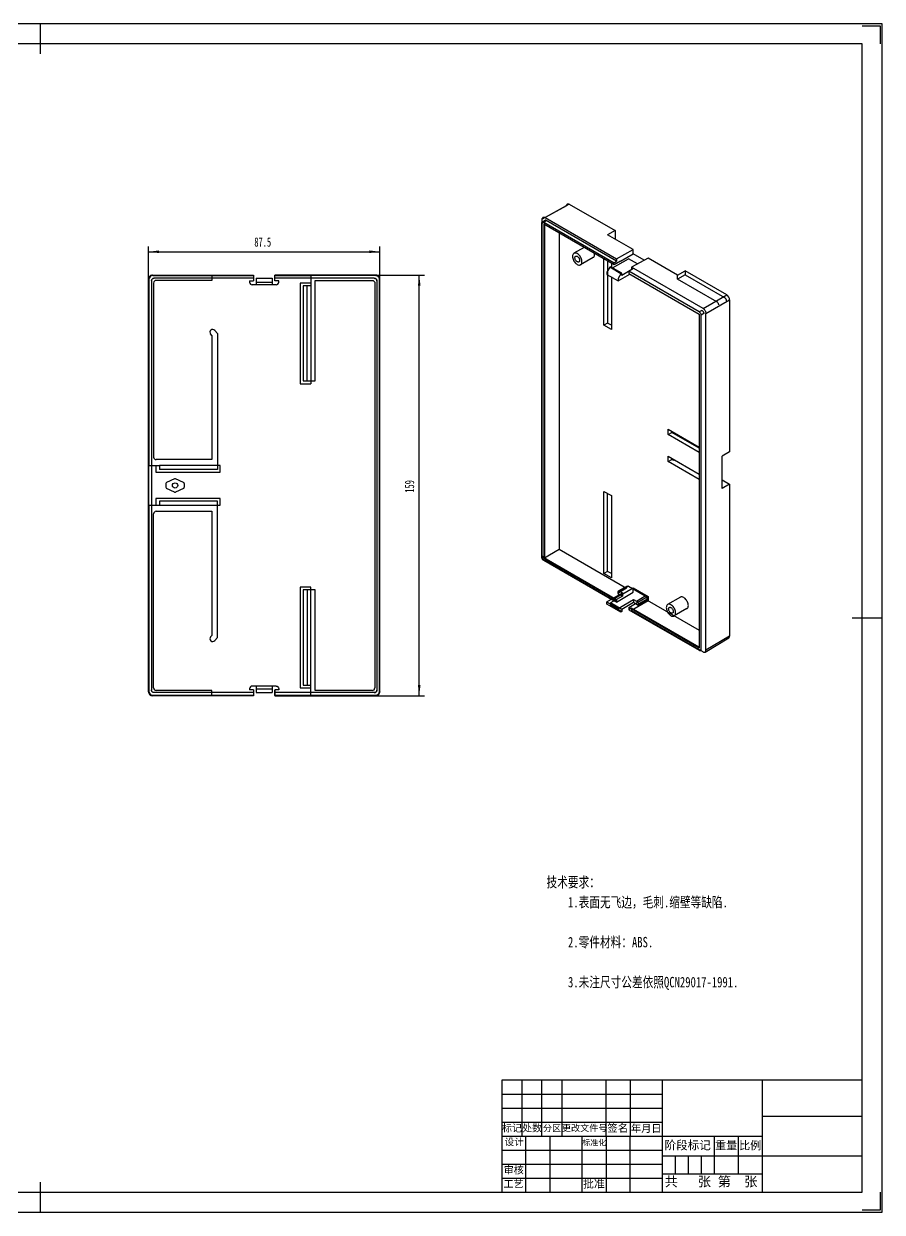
# Model space of a CAD drawing. Header units: millimetres. Extents: x 710 to 1346, y -487 to -38.
# Drawn here: x 1021.5 to 1345.9, y -487.2 to -37.8 of the extents above; entities that cross this region are included whole.
import ezdxf

# ---------------------------------------------------------------- set-up
doc = ezdxf.new("R2010")
doc.units = ezdxf.units.MM
doc.layers.get('0').update_dxf_attribs({"lineweight": 0})
for name, color, linetype, lineweight in [('CAXA4', 3, 'Continuous', 25), ('图框_内框线', 5, 'Continuous', 50), ('图框_外框线', 7, 'Continuous', 0), ('图框_标题栏文字', 6, 'Continuous', 0), ('图框_角线', 5, 'Continuous', 140)]:
    doc.layers.add(name, color=color, linetype=linetype, lineweight=lineweight)
doc.styles.add('UserTxtStyle1', font='', dxfattribs={"width": 0.75})
doc.styles.add('工程字', font='')
doc.styles.add('标准', font='', dxfattribs={"width": 0.667})
doc.styles.get('UserTxtStyle1').set_extended_font_data('SimSun')
doc.styles.get('工程字').set_extended_font_data('FangSong_GB2312')
doc.styles.get('标准').set_extended_font_data('FangSong_GB2312')
doc.dimstyles.new('标准', dxfattribs={"dimtxt": 3.5, "dimasz": 4, "dimexe": 2, "dimexo": 0, "dimtad": 1, "dimdsep": 46, "dimtxsty": '标准', "dimcen": 0, "dimdle": 6, "dimazin": 2, "dimtfac": 1, "dimtdec": 3, "dimtmove": 0, "dimatfit": 3, "dimfxl": 0, "dimtolj": 1, "dimtzin": 0, "dimarcsym": 0})

# ---------------------------------------------------------------- blocks, each defined once
blk = doc.blocks.new('*CAXBLOCK1213')
at = {"layer": 'CAXA4', "linetype": 'Continuous', "lineweight": 25}
for points in [[(1068.59, -124.02), (1072.59, -124.52), (1072.59, -123.52)], [(1156.09, -124.02), (1152.09, -124.52), (1152.09, -123.52)]]:
    blk.add_hatch(color=0, dxfattribs=at).paths.add_polyline_path(points, flags=0)
at = {"layer": 'CAXA4', "color": 0, "linetype": 'Continuous', "lineweight": 25}
for p, q in [((1068.59, -134.39), (1068.59, -122.02)), ((1068.59, -124.02), (1156.09, -124.02)), ((1156.09, -134.39), (1156.09, -122.02))]:
    blk.add_line(p, q, dxfattribs=at)
at = {"layer": 'CAXA4', "color": 0, "linetype": 'Continuous', "lineweight": 25, "insert": (1108.61, -118.6), "char_height": 3.5, "attachment_point": 1, "style": '标准'}
blk.add_mtext('\\fFangSong_GB2312|b0|i0|p34;87.5', dxfattribs=at)
blk = doc.blocks.new('*CAXBLOCK1314')
at = {"layer": 'CAXA4', "linetype": 'Continuous', "lineweight": 25}
for points in [[(1170.93, -132.88), (1171.43, -136.88), (1170.43, -136.88)], [(1170.93, -291.88), (1171.43, -287.88), (1170.43, -287.88)]]:
    blk.add_hatch(color=0, dxfattribs=at).paths.add_polyline_path(points, flags=0)
at = {"layer": 'CAXA4', "color": 0, "linetype": 'Continuous', "lineweight": 25}
for p, q in [((1154.59, -132.88), (1172.93, -132.88)), ((1170.93, -291.88), (1170.93, -132.88)), ((1154.59, -291.88), (1172.93, -291.88))]:
    blk.add_line(p, q, dxfattribs=at)
at = {"layer": 'CAXA4', "color": 0, "linetype": 'Continuous', "lineweight": 25, "insert": (1165.51, -215.13), "char_height": 3.5, "attachment_point": 1, "rotation": 90, "style": '标准'}
blk.add_mtext('\\fFangSong_GB2312|b0|i0|p34;159', dxfattribs=at)

msp = doc.modelspace()

# ---------------------------------------------------------------- linework, layer by layer
at = {"color": 0, "linetype": 'Continuous', "lineweight": 25}
for p, q in [((1226.603, -106.592), (1217.446, -111.634)), ((1227.663, -105.98), (1218.506, -111.022)), ((1227.663, -105.98), (1244.987, -115.982)), ((1217.269, -113.206), (1218.966, -112.226)), ((1217.446, -239.009), (1217.446, -111.639)), ((1218.466, -112.178), (1217.476, -112.749)), ((1218.506, -111.022), (1245.553, -126.637)), ((1245.553, -127.576), (1218.972, -112.23)), ((1217.269, -239.516), (1217.269, -113.206)), ((1218.7, -113.216), (1217.976, -113.614)), ((1217.976, -113.614), (1217.976, -239.927)), ((1244.563, -128.964), (1217.976, -113.614)), ((1217.982, -112.802), (1244.563, -128.148)), ((1218.259, -112.635), (1218.259, -238.948)), ((1244.987, -115.982), (1242.159, -117.577)), ((1244.987, -115.982), (1244.987, -119.126)), ((1223.842, -117.001), (1223.842, -236.541)), ((1251.776, -123.129), (1242.159, -117.577)), ((1233.224, -122.418), (1229.419, -124.615)), ((1245.553, -126.637), (1251.776, -123.129)), ((1247.038, -127.535), (1251.776, -124.8)), ((1251.776, -124.8), (1251.776, -123.129)), ((1255.968, -127.221), (1251.776, -124.8)), ((1236.727, -126.169), (1231.919, -128.945)), ((1240.745, -151.827), (1240.745, -126.76)), ((1242.937, -129.903), (1241.876, -131.74)), ((1242.159, -127.576), (1242.159, -151.01)), ((1243.291, -129.699), (1242.937, -129.903)), ((1247.18, -132.353), (1242.937, -129.903)), ((1247.533, -132.149), (1243.291, -129.699)), ((1243.573, -128.393), (1243.573, -129.862)), ((1243.998, -130.107), (1250.008, -126.637)), ((1247.038, -127.569), (1244.563, -128.964)), ((1244.563, -128.148), (1245.553, -127.576)), ((1245.553, -126.637), (1245.553, -127.576)), ((1253.464, -128.633), (1250.008, -126.637)), ((1257.433, -126.395), (1251.21, -129.903)), ((1251.21, -129.903), (1251.21, -130.842)), ((1278.257, -145.518), (1251.21, -129.903)), ((1268.605, -132.845), (1257.426, -126.391)), ((1068.587, -134.384), (1068.737, -134.534)), ((1068.587, -290.385), (1068.587, -134.39)), ((1068.737, -134.534), (1068.737, -204.885)), ((1070.087, -132.885), (1070.237, -133.034)), ((1070.087, -132.885), (1108.337, -132.885)), ((1070.237, -133.034), (1092.537, -133.034)), ((1108.337, -134.035), (1070.746, -134.035)), ((1092.537, -132.988), (1092.537, -134.835)), ((1092.537, -132.988), (1108.346, -132.988)), ((1108.337, -132.885), (1108.337, -135.076)), ((1109.337, -134.035), (1109.337, -136.535)), ((1109.337, -134.035), (1115.337, -134.035)), ((1115.337, -134.035), (1115.337, -136.535)), ((1116.337, -135.076), (1116.337, -132.885)), ((1154.587, -132.885), (1116.337, -132.885)), ((1116.337, -132.988), (1129.937, -132.988)), ((1153.928, -134.035), (1116.337, -134.035)), ((1129.937, -132.988), (1129.937, -173.935)), ((1154.437, -133.034), (1129.937, -133.034)), ((1154.437, -133.034), (1154.587, -132.885)), ((1155.937, -134.534), (1156.087, -134.384)), ((1155.937, -290.235), (1155.937, -134.534)), ((1156.087, -290.385), (1156.087, -134.39)), ((1241.876, -131.74), (1241.876, -132.557)), ((1241.876, -132.557), (1246.119, -135.006)), ((1243.573, -133.537), (1243.573, -153.46)), ((1247.18, -132.353), (1246.119, -134.19)), ((1246.119, -135.006), (1250.574, -132.434)), ((1246.119, -134.19), (1246.119, -135.006)), ((1247.533, -132.149), (1247.18, -132.353)), ((1251.988, -130.393), (1247.533, -132.965)), ((1247.533, -132.965), (1247.533, -132.149)), ((1250.22, -131.414), (1250.22, -132.23)), ((1276.801, -146.76), (1250.22, -131.414)), ((1250.22, -132.23), (1276.807, -147.58)), ((1268.605, -132.845), (1271.433, -131.25)), ((1271.433, -132.72), (1268.605, -134.353)), ((1268.605, -134.353), (1268.605, -132.845)), ((1283.454, -142.926), (1268.605, -134.353)), ((1271.433, -131.25), (1271.433, -132.72)), ((1287.202, -140.354), (1271.433, -131.25)), ((1271.433, -132.72), (1286.283, -141.293)), ((1069.737, -135.035), (1069.737, -289.735)), ((1070.537, -135.835), (1070.537, -201.635)), ((1092.537, -134.835), (1071.537, -134.835)), ((1106.837, -135.076), (1106.837, -135.535)), ((1106.837, -135.076), (1108.337, -135.076)), ((1116.837, -136.535), (1107.837, -136.535)), ((1109.337, -135.535), (1115.337, -135.535)), ((1117.837, -135.076), (1116.337, -135.076)), ((1117.837, -135.535), (1117.837, -135.076)), ((1125.937, -135.835), (1125.937, -173.935)), ((1129.937, -135.835), (1125.937, -135.835)), ((1127.037, -136.885), (1127.037, -172.885)), ((1129.937, -136.885), (1127.037, -136.885)), ((1128.537, -172.885), (1128.537, -136.885)), ((1131.637, -172.885), (1131.637, -134.835)), ((1131.637, -134.835), (1153.137, -134.835)), ((1154.137, -135.835), (1154.137, -288.935)), ((1154.937, -135.035), (1154.937, -289.735)), ((1278.257, -145.518), (1287.202, -140.354)), ((1279.318, -147.355), (1288.263, -142.191)), ((1288.263, -142.191), (1288.263, -199.632)), ((1277.791, -146.188), (1276.801, -146.76)), ((1276.807, -147.58), (1276.807, -273.893)), ((1278.505, -147.417), (1277.515, -147.988)), ((1277.515, -274.298), (1277.515, -147.988)), ((1279.318, -274.73), (1279.318, -147.36)), ((1242.159, -151.01), (1240.745, -151.827)), ((1243.573, -153.46), (1240.745, -151.827)), ((1243.573, -151.827), (1242.159, -151.01)), ((1092.537, -155.653), (1092.08, -155.112)), ((1092.537, -155.653), (1092.537, -202.635)), ((1094.637, -154.885), (1093.684, -153.757)), ((1094.637, -154.885), (1094.637, -206.385)), ((1125.937, -173.935), (1129.937, -173.935)), ((1127.037, -172.885), (1131.637, -172.885)), ((1264.999, -193.141), (1264.999, -191.1)), ((1264.999, -191.1), (1276.807, -197.918)), ((1264.999, -193.141), (1266.413, -192.325)), ((1276.807, -199.959), (1264.999, -193.141)), ((1266.413, -192.325), (1266.413, -191.916)), ((1276.807, -198.326), (1266.413, -192.325)), ((1264.999, -203.348), (1264.999, -201.306)), ((1264.999, -201.306), (1276.807, -208.124)), ((1266.413, -202.531), (1266.413, -202.123)), ((1288.263, -199.632), (1285.467, -201.284)), ((1285.467, -213.532), (1285.467, -201.284)), ((1068.69, -219.885), (1068.69, -204.885)), ((1068.69, -204.885), (1072.737, -204.885)), ((1071.337, -204.885), (1071.337, -207.385)), ((1092.537, -202.635), (1071.537, -202.635)), ((1072.737, -204.885), (1072.737, -206.385)), ((1095.637, -204.885), (1072.737, -204.885)), ((1094.637, -206.385), (1072.737, -206.385)), ((1095.637, -207.385), (1095.637, -204.885)), ((1264.999, -203.348), (1266.413, -202.531)), ((1276.807, -210.165), (1264.999, -203.348)), ((1267.12, -202.939), (1266.413, -202.531)), ((1267.12, -202.939), (1267.474, -202.735)), ((1071.337, -207.385), (1095.637, -207.385)), ((1078.429, -209.88), (1075.429, -211.251)), ((1081.845, -211.251), (1078.845, -209.88)), ((1285.434, -210.247), (1288.263, -211.88)), ((1075.137, -211.706), (1075.137, -213.063)), ((1078.429, -214.889), (1075.429, -213.518)), ((1081.845, -213.518), (1078.845, -214.889)), ((1082.137, -211.706), (1082.137, -213.063)), ((1240.745, -214.616), (1243.573, -216.249)), ((1240.745, -245.724), (1240.745, -214.616)), ((1242.159, -244.908), (1242.159, -215.432)), ((1288.263, -211.88), (1285.467, -213.532)), ((1288.263, -211.88), (1288.263, -269.321)), ((1068.69, -219.885), (1072.737, -219.885)), ((1068.737, -219.885), (1068.737, -290.235)), ((1071.337, -217.385), (1071.337, -219.885)), ((1095.637, -217.385), (1071.337, -217.385)), ((1072.737, -218.385), (1072.737, -219.885)), ((1094.637, -218.385), (1072.737, -218.385)), ((1072.737, -219.885), (1095.637, -219.885)), ((1094.637, -269.885), (1094.637, -218.385)), ((1095.637, -219.885), (1095.637, -217.385)), ((1243.573, -216.249), (1243.573, -247.357)), ((1070.537, -288.935), (1070.537, -223.135)), ((1071.537, -222.135), (1092.537, -222.135)), ((1092.537, -222.135), (1092.537, -269.116)), ((1217.976, -239.927), (1223.842, -236.541)), ((1223.842, -236.541), (1249.301, -251.239)), ((1217.269, -239.519), (1218.259, -238.948)), ((1217.976, -239.927), (1244.563, -255.277)), ((1217.976, -240.744), (1218.966, -240.172)), ((1244.563, -256.094), (1217.982, -240.748)), ((1245.553, -256.461), (1218.506, -240.846)), ((1218.972, -240.176), (1245.553, -255.522)), ((1242.159, -244.908), (1240.745, -245.724)), ((1243.573, -247.357), (1240.745, -245.724)), ((1243.573, -245.724), (1242.159, -244.908)), ((1129.937, -250.835), (1125.937, -250.835)), ((1125.937, -250.835), (1125.937, -288.935)), ((1129.937, -291.781), (1129.937, -250.835)), ((1250.008, -250.501), (1245.977, -252.828)), ((1249.301, -251.239), (1245.977, -253.203)), ((1249.516, -250.464), (1246.192, -252.383)), ((1247.038, -253.848), (1251.776, -251.113)), ((1249.301, -251.239), (1249.301, -250.909)), ((1250.008, -250.501), (1256.372, -254.175)), ((1251.776, -251.113), (1257.433, -254.379)), ((1131.637, -251.885), (1127.037, -251.885)), ((1127.037, -251.885), (1127.037, -287.885)), ((1128.537, -251.885), (1128.537, -287.885)), ((1131.637, -289.935), (1131.637, -251.885)), ((1241.876, -256.42), (1247.745, -253.032)), ((1247.745, -254.257), (1243.291, -256.829)), ((1247.038, -253.815), (1244.563, -255.277)), ((1244.563, -255.277), (1244.563, -256.094)), ((1244.563, -256.112), (1245.553, -255.54)), ((1245.553, -256.461), (1251.776, -252.784)), ((1245.553, -255.522), (1245.553, -256.461)), ((1245.977, -252.828), (1245.977, -253.203)), ((1245.977, -253.203), (1247.038, -253.815)), ((1246.119, -258.87), (1251.988, -255.481)), ((1246.685, -252.419), (1247.745, -253.032)), ((1247.038, -253.848), (1247.038, -253.815)), ((1247.745, -254.257), (1247.038, -253.848)), ((1247.745, -253.032), (1247.745, -254.257)), ((1257.433, -256.05), (1251.21, -259.727)), ((1251.988, -255.481), (1253.049, -256.094)), ((1251.988, -255.481), (1251.988, -256.706)), ((1257.433, -254.379), (1252.695, -257.114)), ((1253.049, -256.094), (1256.372, -254.175)), ((1257.079, -255.4), (1253.756, -257.318)), ((1253.756, -257.693), (1257.079, -255.729)), ((1257.079, -255.4), (1257.079, -255.729)), ((1257.079, -255.729), (1276.807, -267.119)), ((1257.433, -254.379), (1257.433, -256.05)), ((1269.653, -254.643), (1264.845, -257.419)), ((1241.876, -256.42), (1246.119, -258.87)), ((1241.876, -257.237), (1241.876, -256.42)), ((1247.18, -260.299), (1241.876, -257.237)), ((1243.291, -257.645), (1242.937, -257.849)), ((1247.533, -259.278), (1243.291, -256.829)), ((1243.291, -256.829), (1243.291, -257.645)), ((1247.533, -260.094), (1243.291, -257.645)), ((1246.119, -259.686), (1246.119, -258.87)), ((1247.533, -260.094), (1247.18, -260.299)), ((1251.988, -256.706), (1247.533, -259.278)), ((1247.533, -259.278), (1247.533, -260.094)), ((1250.22, -258.543), (1252.695, -257.081)), ((1276.807, -273.893), (1250.22, -258.543)), ((1250.22, -258.543), (1250.22, -259.36)), ((1251.21, -258.788), (1250.22, -259.36)), ((1250.22, -259.36), (1276.801, -274.706)), ((1251.21, -258.788), (1251.21, -259.727)), ((1276.807, -273.566), (1251.21, -258.788)), ((1251.21, -259.727), (1278.257, -275.342)), ((1252.695, -257.114), (1251.988, -256.706)), ((1252.695, -257.081), (1253.756, -257.693)), ((1252.695, -257.081), (1252.695, -257.114)), ((1253.756, -257.318), (1253.756, -257.693)), ((1272.153, -258.973), (1267.345, -261.749)), ((1092.537, -269.116), (1092.08, -269.657)), ((1288.263, -269.321), (1279.318, -274.73)), ((1093.684, -271.012), (1094.637, -269.885)), ((1279.016, -275.411), (1287.961, -270.002)), ((1068.737, -290.235), (1068.587, -290.385)), ((1070.087, -291.885), (1070.237, -291.735)), ((1108.337, -291.885), (1070.087, -291.885)), ((1070.237, -291.735), (1092.537, -291.735)), ((1108.337, -290.735), (1070.746, -290.735)), ((1092.537, -289.935), (1071.537, -289.935)), ((1092.537, -291.781), (1092.537, -289.935)), ((1108.337, -291.781), (1092.537, -291.781)), ((1106.837, -289.235), (1106.837, -289.694)), ((1108.337, -289.694), (1106.837, -289.694)), ((1116.837, -288.235), (1107.837, -288.235)), ((1108.337, -289.694), (1108.337, -291.885)), ((1109.337, -288.235), (1109.337, -290.735)), ((1109.337, -289.235), (1115.337, -289.235)), ((1109.337, -290.735), (1115.337, -290.735)), ((1115.337, -288.235), (1115.337, -290.735)), ((1129.937, -291.781), (1116.328, -291.781)), ((1117.837, -289.694), (1116.337, -289.694)), ((1116.337, -289.694), (1116.337, -291.885)), ((1153.928, -290.735), (1116.337, -290.735)), ((1116.337, -291.885), (1154.587, -291.885)), ((1117.837, -289.235), (1117.837, -289.694)), ((1125.937, -288.935), (1129.937, -288.935)), ((1127.037, -287.885), (1129.937, -287.885)), ((1129.937, -291.735), (1154.442, -291.735)), ((1153.137, -289.935), (1131.637, -289.935)), ((1154.437, -291.735), (1154.587, -291.885)), ((1155.937, -290.235), (1156.087, -290.385))]:
    msp.add_line(p, q, dxfattribs=at)
msp.add_circle((1078.634, -212.384), 0.997, dxfattribs=at)
for centre, radius, start, end in [((1153.935, -135.036), 1.002, 0.10784, 89.89216), ((1071.537, -135.835), 1, 90, 180), ((1092.882, -154.435), 1.05, 40.20782, 220.20782), ((1071.537, -201.635), 1, 180, 270), ((1078.637, -210.341), 0.506, 65.7454, 114.2546), ((1075.647, -211.712), 0.51, 115.28802, 179.27915), ((1075.647, -213.057), 0.51, 180.72085, 244.71198), ((1078.637, -214.428), 0.506, 245.7454, 294.2546), ((1081.627, -211.712), 0.51, 0.72085, 64.71197), ((1081.627, -213.057), 0.51, 295.28803, 359.27915), ((1071.537, -223.135), 1, 90, 180), ((1092.882, -270.335), 1.05, 139.79218, 319.79218), ((1070.087, -290.385), 1.5, 179.99459, 270.00541), ((1071.537, -288.935), 1, 180, 270), ((1153.137, -288.935), 1, 270, 360), ((1153.935, -289.733), 1.002, 270.10784, 359.89216), ((1154.587, -290.385), 1.5, 269.99459, 0.00541)]:
    msp.add_arc(centre, radius, start, end, dxfattribs=at)
for centre, major_axis, ratio, start_param, end_param in [((1070.237, -134.535), (1.061, -1.061), 0.9998629, 2.3562395, 3.9269222), ((1287.202, -141.579), (-0.75, 1.299), 0.577436, 3.927068, 5.4977508), ((1070.237, -290.235), (-1.061, -1.061), 0.9998629, 5.4978557, 7.0685385)]:
    msp.add_ellipse(centre, major_axis=major_axis, ratio=ratio, start_param=start_param, end_param=end_param, dxfattribs=at)
for points, knots in [([(1226.603, -106.592), (1226.61, -106.438), (1226.641, -106.16), (1226.919, -105.854), (1227.307, -105.817), (1227.543, -105.914), (1227.663, -105.98)], [0, 0, 0, 0, 0.4637694, 0.8067925, 1.1473519, 1.5575144, 1.5575144, 1.5575144, 1.5575144]), ([(1217.446, -111.639), (1217.44, -111.511), (1217.479, -111.256), (1217.698, -110.922), (1218.118, -110.844), (1218.372, -110.952), (1218.506, -111.022)], [0, 0, 0, 0, 0.3851526, 0.7598063, 1.1091597, 1.5632562, 1.5632562, 1.5632562, 1.5632562]), ([(1218.966, -112.226), (1218.94, -112.212), (1218.889, -112.185), (1218.811, -112.155), (1218.734, -112.136), (1218.661, -112.129), (1218.591, -112.133), (1218.525, -112.149), (1218.465, -112.176), (1218.412, -112.214), (1218.365, -112.263), (1218.327, -112.322), (1218.297, -112.389), (1218.275, -112.465), (1218.262, -112.548), (1218.259, -112.605), (1218.259, -112.635)], [0, 0, 0, 0, 0.0888354, 0.1723842, 0.2507338, 0.3242767, 0.3937496, 0.4602442, 0.5251585, 0.5900729, 0.6565678, 0.7260413, 0.7995849, 0.8779353, 0.9614849, 1.0503211, 1.0503211, 1.0503211, 1.0503211]), ([(1217.269, -113.206), (1217.269, -113.156), (1217.277, -113.06), (1217.317, -112.928), (1217.382, -112.82), (1217.473, -112.743), (1217.585, -112.703), (1217.711, -112.7), (1217.845, -112.732), (1217.932, -112.773), (1217.976, -112.798)], [0, 0, 0, 0, 0.1515508, 0.2872845, 0.4096351, 0.5236246, 0.6376138, 0.7599634, 0.8956957, 1.0472451, 1.0472451, 1.0472451, 1.0472451]), ([(1232.436, -127.801), (1232.436, -127.58), (1232.369, -127.106), (1232.124, -126.405), (1231.737, -125.732), (1231.25, -125.157), (1230.711, -124.731), (1230.159, -124.499), (1229.629, -124.483), (1229.192, -124.741), (1228.943, -125.21), (1228.902, -125.576), (1228.902, -125.773)], [0, 0, 0, 0, 0.6640677, 1.4214706, 2.2140307, 2.9810461, 3.6702946, 4.2563052, 4.7499989, 5.2021883, 5.6980889, 6.2877945, 6.2877945, 6.2877945, 6.2877945]), ([(1228.902, -125.773), (1228.902, -126.002), (1228.976, -126.486), (1229.23, -127.189), (1229.618, -127.856), (1230.105, -128.421), (1230.643, -128.84), (1231.195, -129.066), (1231.725, -129.073), (1232.157, -128.808), (1232.393, -128.344), (1232.436, -127.989), (1232.436, -127.801)], [0, 0, 0, 0, 0.6895844, 1.449941, 2.2329865, 2.990435, 3.6755378, 4.2600295, 4.7534301, 5.2061995, 5.6983814, 6.2629793, 6.2629793, 6.2629793, 6.2629793]), ([(1229.785, -126.316), (1229.784, -126.209), (1229.804, -126.013), (1229.926, -125.748), (1230.179, -125.629), (1230.478, -125.648), (1230.794, -125.824), (1231.093, -126.109), (1231.344, -126.478), (1231.507, -126.88), (1231.552, -127.159), (1231.552, -127.291)], [0, 0, 0, 0, 0.3209621, 0.5883223, 0.8290559, 1.1108015, 1.4566275, 1.8883453, 2.3427815, 2.7847594, 3.1801373, 3.1801373, 3.1801373, 3.1801373]), ([(1236.726, -126.168), (1236.792, -126.13), (1236.987, -125.982), (1237.202, -125.584), (1237.245, -125.221), (1237.245, -125.025)], [0, 0, 0, 0, 0.2261931, 0.7197421, 1.3078345, 1.3078345, 1.3078345, 1.3078345]), ([(1231.552, -127.291), (1231.553, -127.41), (1231.524, -127.632), (1231.313, -127.897), (1230.979, -127.948), (1230.635, -127.807), (1230.305, -127.531), (1230.027, -127.151), (1229.838, -126.722), (1229.783, -126.416), (1229.783, -126.271)], [0, 0, 0, 0, 0.3585979, 0.6510615, 0.9433669, 1.3016531, 1.7365886, 2.2184873, 2.700482, 3.1356743, 3.1356743, 3.1356743, 3.1356743]), ([(1070.087, -132.885), (1069.932, -132.885), (1069.62, -132.933), (1069.198, -133.146), (1068.86, -133.479), (1068.637, -133.907), (1068.587, -134.228), (1068.587, -134.39)], [0, 0, 0, 0, 0.465057, 0.9285449, 1.3954992, 1.8663643, 2.352153, 2.352153, 2.352153, 2.352153]), ([(1069.737, -135.035), (1069.735, -134.906), (1069.794, -134.633), (1070.026, -134.285), (1070.375, -134.081), (1070.628, -134.03), (1070.746, -134.035)], [0, 0, 0, 0, 0.3863469, 0.8136951, 1.2158607, 1.5688207, 1.5688207, 1.5688207, 1.5688207]), ([(1070.746, -134.035), (1070.634, -134.037), (1070.417, -134.067), (1070.138, -134.214), (1069.917, -134.432), (1069.772, -134.712), (1069.737, -134.929), (1069.737, -135.035)], [0, 0, 0, 0, 0.3374041, 0.6446688, 0.9285921, 1.2563131, 1.5740273, 1.5740273, 1.5740273, 1.5740273]), ([(1153.937, -134.035), (1153.974, -134.035), (1154.049, -134.039), (1154.16, -134.058), (1154.268, -134.089), (1154.371, -134.132), (1154.47, -134.187), (1154.561, -134.252), (1154.645, -134.326), (1154.72, -134.41), (1154.785, -134.502), (1154.839, -134.6), (1154.882, -134.704), (1154.914, -134.812), (1154.933, -134.922), (1154.937, -134.997), (1154.937, -135.035)], [0, 0, 0, 0, 0.1121222, 0.224238, 0.336348, 0.4484521, 0.5605503, 0.6726427, 0.7847292, 0.8968098, 1.0088846, 1.1209535, 1.2330165, 1.3450736, 1.4571249, 1.5691703, 1.5691703, 1.5691703, 1.5691703]), ([(1155.937, -134.534), (1155.926, -134.322), (1155.85, -133.91), (1155.49, -133.416), (1154.999, -133.11), (1154.623, -133.038), (1154.437, -133.034)], [0, 0, 0, 0, 0.6391203, 1.2183921, 1.7805196, 2.3383994, 2.3383994, 2.3383994, 2.3383994]), ([(1156.087, -134.39), (1156.096, -134.218), (1156.015, -133.838), (1155.718, -133.332), (1155.202, -132.973), (1154.795, -132.894), (1154.587, -132.885)], [0, 0, 0, 0, 0.5173943, 1.1325737, 1.7201751, 2.3451632, 2.3451632, 2.3451632, 2.3451632]), ([(1153.137, -134.835), (1153.268, -134.843), (1153.514, -134.883), (1153.813, -135.074), (1154.002, -135.314), (1154.116, -135.569), (1154.137, -135.746), (1154.137, -135.835)], [0, 0, 0, 0, 0.3928173, 0.7330444, 1.0373051, 1.2978738, 1.5629103, 1.5629103, 1.5629103, 1.5629103]), ([(1284.161, -144.151), (1284.161, -144.028), (1284.113, -143.774), (1283.956, -143.431), (1283.735, -143.136), (1283.553, -142.983), (1283.454, -142.926)], [0, 0, 0, 0, 0.367241, 0.7630603, 1.1227123, 1.4654015, 1.4654015, 1.4654015, 1.4654015]), ([(1286.283, -141.293), (1286.374, -141.346), (1286.541, -141.483), (1286.734, -141.727), (1286.877, -141.992), (1286.967, -142.255), (1286.99, -142.435), (1286.99, -142.518)], [0, 0, 0, 0, 0.3169185, 0.6390147, 0.9279415, 1.2173186, 1.4668214, 1.4668214, 1.4668214, 1.4668214]), ([(1277.515, -147.988), (1277.516, -147.874), (1277.467, -147.618), (1277.31, -147.26), (1277.075, -146.963), (1276.893, -146.809), (1276.801, -146.76)], [0, 0, 0, 0, 0.34445, 0.7668988, 1.1612036, 1.4728977, 1.4728977, 1.4728977, 1.4728977]), ([(1277.791, -146.188), (1277.875, -146.24), (1278.035, -146.36), (1278.223, -146.587), (1278.375, -146.847), (1278.476, -147.125), (1278.505, -147.324), (1278.505, -147.417)], [0, 0, 0, 0, 0.2962778, 0.5942142, 0.878136, 1.1958572, 1.474891, 1.474891, 1.474891, 1.474891]), ([(1278.257, -145.518), (1278.375, -145.586), (1278.602, -145.764), (1278.889, -146.101), (1279.121, -146.498), (1279.276, -146.923), (1279.318, -147.218), (1279.318, -147.36)], [0, 0, 0, 0, 0.4077455, 0.8557752, 1.3227204, 1.7790898, 2.2055855, 2.2055855, 2.2055855, 2.2055855]), ([(1217.976, -240.744), (1217.876, -240.686), (1217.687, -240.525), (1217.464, -240.223), (1217.314, -239.879), (1217.269, -239.635), (1217.269, -239.519)], [0, 0, 0, 0, 0.348189, 0.7326181, 1.1170482, 1.4652394, 1.4652394, 1.4652394, 1.4652394]), ([(1217.446, -239.009), (1217.446, -239.145), (1217.486, -239.43), (1217.634, -239.848), (1217.862, -240.247), (1218.152, -240.592), (1218.384, -240.776), (1218.506, -240.846)], [0, 0, 0, 0, 0.4077484, 0.8557797, 1.322725, 1.7790928, 2.2010045, 2.2010045, 2.2010045, 2.2010045]), ([(1218.259, -238.948), (1218.259, -238.979), (1218.262, -239.043), (1218.276, -239.141), (1218.298, -239.242), (1218.328, -239.343), (1218.367, -239.445), (1218.413, -239.546), (1218.465, -239.645), (1218.524, -239.74), (1218.589, -239.83), (1218.658, -239.914), (1218.731, -239.991), (1218.807, -240.061), (1218.885, -240.122), (1218.939, -240.157), (1218.966, -240.172)], [0, 0, 0, 0, 0.0941205, 0.1929639, 0.2959772, 0.4024753, 0.511672, 0.6227075, 0.7346741, 0.8466407, 0.957676, 1.0668724, 1.17337, 1.2763827, 1.3752254, 1.4693451, 1.4693451, 1.4693451, 1.4693451]), ([(1249.301, -250.909), (1249.301, -250.859), (1249.31, -250.765), (1249.352, -250.636), (1249.421, -250.533), (1249.513, -250.459), (1249.622, -250.417), (1249.746, -250.409), (1249.879, -250.436), (1249.965, -250.476), (1250.008, -250.501)], [0, 0, 0, 0, 0.1498275, 0.2822361, 0.4023327, 0.5159959, 0.6296587, 0.7497544, 0.8821617, 1.0319878, 1.0319878, 1.0319878, 1.0319878]), ([(1246.685, -252.419), (1246.641, -252.395), (1246.555, -252.355), (1246.422, -252.328), (1246.299, -252.336), (1246.189, -252.378), (1246.098, -252.452), (1246.029, -252.555), (1245.986, -252.683), (1245.977, -252.778), (1245.977, -252.828)], [0, 0, 0, 0, 0.1498261, 0.2822334, 0.4023291, 0.5159919, 0.6296551, 0.7497517, 0.8821603, 1.0319878, 1.0319878, 1.0319878, 1.0319878]), ([(1253.049, -256.094), (1253.149, -256.151), (1253.335, -256.316), (1253.552, -256.62), (1253.707, -256.96), (1253.756, -257.203), (1253.756, -257.318)], [0, 0, 0, 0, 0.3466231, 0.7307254, 1.1148285, 1.4614539, 1.4614539, 1.4614539, 1.4614539]), ([(1256.372, -254.175), (1256.472, -254.233), (1256.658, -254.397), (1256.875, -254.701), (1257.03, -255.041), (1257.079, -255.284), (1257.079, -255.4)], [0, 0, 0, 0, 0.3466231, 0.7307254, 1.1148285, 1.4614539, 1.4614539, 1.4614539, 1.4614539]), ([(1272.671, -257.829), (1272.671, -257.6), (1272.602, -257.118), (1272.351, -256.416), (1271.966, -255.75), (1271.484, -255.181), (1270.946, -254.76), (1270.397, -254.524), (1269.946, -254.511), (1269.72, -254.606), (1269.654, -254.644)], [0, 0, 0, 0, 0.6864734, 1.4436308, 2.2261028, 2.9832581, 3.6697277, 4.2571874, 4.7502059, 4.976074, 4.976074, 4.976074, 4.976074]), ([(1267.861, -260.592), (1267.861, -260.362), (1267.787, -259.879), (1267.533, -259.175), (1267.145, -258.509), (1266.658, -257.944), (1266.12, -257.524), (1265.568, -257.298), (1265.038, -257.292), (1264.606, -257.556), (1264.37, -258.021), (1264.327, -258.375), (1264.327, -258.563)], [0, 0, 0, 0, 0.6895844, 1.449941, 2.2329865, 2.990435, 3.6755378, 4.2600295, 4.7534301, 5.2061995, 5.6983814, 6.2629793, 6.2629793, 6.2629793, 6.2629793]), ([(1264.327, -258.563), (1264.327, -258.785), (1264.395, -259.259), (1264.639, -259.959), (1265.026, -260.633), (1265.514, -261.208), (1266.053, -261.634), (1266.604, -261.865), (1267.134, -261.881), (1267.571, -261.623), (1267.82, -261.154), (1267.861, -260.788), (1267.861, -260.592)], [0, 0, 0, 0, 0.6640677, 1.4214706, 2.2140307, 2.9810461, 3.6702946, 4.2563052, 4.7499989, 5.2021883, 5.6980889, 6.2877945, 6.2877945, 6.2877945, 6.2877945]), ([(1265.211, -259.074), (1265.211, -258.954), (1265.24, -258.732), (1265.45, -258.467), (1265.785, -258.417), (1266.129, -258.558), (1266.458, -258.833), (1266.736, -259.213), (1266.926, -259.643), (1266.98, -259.949), (1266.98, -260.094)], [0, 0, 0, 0, 0.3585979, 0.6510615, 0.9433669, 1.3016531, 1.7365886, 2.2184873, 2.700482, 3.1356743, 3.1356743, 3.1356743, 3.1356743]), ([(1266.978, -260.048), (1266.979, -260.155), (1266.959, -260.351), (1266.838, -260.617), (1266.584, -260.736), (1266.285, -260.716), (1265.97, -260.54), (1265.671, -260.255), (1265.419, -259.887), (1265.256, -259.485), (1265.212, -259.205), (1265.211, -259.074)], [0, 0, 0, 0, 0.3209621, 0.5883223, 0.8290559, 1.1108015, 1.4566275, 1.8883453, 2.3427815, 2.7847594, 3.1801373, 3.1801373, 3.1801373, 3.1801373]), ([(1272.152, -258.972), (1272.218, -258.934), (1272.413, -258.785), (1272.628, -258.388), (1272.671, -258.024), (1272.671, -257.829)], [0, 0, 0, 0, 0.2261389, 0.7196879, 1.3077801, 1.3077801, 1.3077801, 1.3077801]), ([(1276.801, -274.706), (1276.879, -274.747), (1277.019, -274.815), (1277.235, -274.8), (1277.404, -274.711), (1277.493, -274.521), (1277.509, -274.381), (1277.515, -274.298)], [0, 0, 0, 0, 0.2651177, 0.4500005, 0.6323702, 0.8064987, 1.0544041, 1.0544041, 1.0544041, 1.0544041]), ([(1278.257, -275.342), (1278.358, -275.401), (1278.558, -275.487), (1278.873, -275.498), (1279.136, -275.351), (1279.291, -275.071), (1279.318, -274.85), (1279.318, -274.73)], [0, 0, 0, 0, 0.3494474, 0.6421891, 0.9118039, 1.207352, 1.5671476, 1.5671476, 1.5671476, 1.5671476]), ([(1070.746, -290.735), (1070.628, -290.729), (1070.405, -290.702), (1070.123, -290.534), (1069.904, -290.328), (1069.774, -290.043), (1069.745, -289.841), (1069.737, -289.731)], [0, 0, 0, 0, 0.3557345, 0.6546881, 0.9705582, 1.2432127, 1.5761854, 1.5761854, 1.5761854, 1.5761854]), ([(1154.937, -289.735), (1154.937, -289.772), (1154.933, -289.847), (1154.914, -289.957), (1154.882, -290.065), (1154.839, -290.169), (1154.785, -290.267), (1154.72, -290.359), (1154.645, -290.443), (1154.561, -290.517), (1154.47, -290.582), (1154.371, -290.637), (1154.268, -290.68), (1154.16, -290.711), (1154.049, -290.73), (1153.974, -290.734), (1153.937, -290.735)], [0, 0, 0, 0, 0.1121222, 0.224238, 0.336348, 0.4484521, 0.5605504, 0.6726427, 0.7847292, 0.8968099, 1.0088846, 1.1209535, 1.2330165, 1.3450737, 1.4571249, 1.5691704, 1.5691704, 1.5691704, 1.5691704]), ([(1154.442, -291.735), (1154.597, -291.735), (1154.896, -291.682), (1155.286, -291.49), (1155.589, -291.22), (1155.793, -290.908), (1155.912, -290.575), (1155.937, -290.349), (1155.937, -290.235)], [0, 0, 0, 0, 0.4635148, 0.8929539, 1.2901481, 1.6663256, 1.9990695, 2.341957, 2.341957, 2.341957, 2.341957])]:
    msp.add_open_spline(points, degree=3, knots=knots, dxfattribs=at)
for points in [[(1237.245, -125.025), (1237.245, -124.926), (1237.239, -124.827), (1237.227, -124.729)], [(1108.346, -132.988), (1108.346, -133.329), (1108.342, -134.011), (1108.337, -134.693), (1108.337, -135.035)], [(1106.837, -135.535), (1106.837, -136.058), (1107.313, -136.535), (1107.837, -136.535)], [(1116.837, -136.535), (1117.361, -136.535), (1117.837, -136.058), (1117.837, -135.535)], [(1251.782, -252.788), (1251.782, -252.509), (1251.779, -251.951), (1251.776, -251.392), (1251.776, -251.113)], [(1107.837, -288.235), (1107.313, -288.235), (1106.837, -288.711), (1106.837, -289.235)], [(1116.328, -291.781), (1116.328, -291.44), (1116.332, -290.758), (1116.337, -290.076), (1116.337, -289.735)], [(1116.837, -288.235), (1117.361, -288.235), (1117.837, -288.711), (1117.837, -289.235)]]:
    msp.add_open_spline(points, degree=3, dxfattribs=at)
msp.add_rational_spline([(1287.961, -270.002), (1288.263, -269.82), (1288.263, -269.321)], [0.853602748661, 0.855644045688, 1], degree=2, dxfattribs=at)
at = {"layer": '图框_内框线', "color": 0, "linetype": 'Continuous', "lineweight": 25}
for points in [[(1027.816, -49.159), (1027.816, -37.81)], [(728.595, -479.642), (1338.384, -479.642), (1338.384, -45.376), (728.595, -45.376), (728.595, -479.642)], [(1334.601, -262.509), (1345.95, -262.509)], [(1338.384, -437.275), (1202.203, -437.275), (1202.203, -479.642), (1338.384, -479.642), (1338.384, -437.275)], [(1027.816, -487.208), (1027.816, -475.859)]]:
    msp.add_lwpolyline(points, dxfattribs=at)
at = {"layer": '图框_外框线', "color": 0, "linetype": 'Continuous', "lineweight": 25}
for p, q in [((1209.769, -437.275), (1209.769, -458.459)), ((1217.334, -458.459), (1217.334, -437.275)), ((1224.9, -437.275), (1224.9, -458.459)), ((1241.544, -458.459), (1241.544, -437.275)), ((1250.623, -437.275), (1250.623, -458.459)), ((1262.728, -437.275), (1262.728, -479.642)), ((1300.556, -437.275), (1300.556, -479.642)), ((1202.203, -442.571), (1262.728, -442.571)), ((1202.203, -447.867), (1262.728, -447.867)), ((1202.203, -453.163), (1262.728, -453.163)), ((1300.556, -450.893), (1338.384, -450.893)), ((1202.203, -458.459), (1300.556, -458.459)), ((1211.282, -479.642), (1211.282, -458.459)), ((1220.361, -458.459), (1220.361, -479.642)), ((1232.466, -479.642), (1232.466, -458.459)), ((1241.544, -458.459), (1241.544, -479.642)), ((1250.623, -479.642), (1250.623, -458.459)), ((1282.399, -458.459), (1282.399, -472.833)), ((1291.477, -458.459), (1291.477, -472.833)), ((1202.203, -463.754), (1262.728, -463.754)), ((1338.384, -466.024), (1262.728, -466.024)), ((1267.646, -466.024), (1267.646, -472.833)), ((1272.563, -466.024), (1272.563, -472.833)), ((1277.481, -466.024), (1277.481, -472.833)), ((1202.203, -469.05), (1262.728, -469.05)), ((1202.203, -474.346), (1262.728, -474.346)), ((1300.556, -472.833), (1262.728, -472.833))]:
    msp.add_line(p, q, dxfattribs=at)
msp.add_lwpolyline([(709.681, -487.208), (1345.95, -487.208), (1345.95, -37.81), (709.681, -37.81), (709.681, -487.208)], dxfattribs=at)
at = {"layer": '图框_角线', "color": 0, "linetype": 'Continuous', "lineweight": 25}
for points in [[(1338.384, -38.567), (1345.193, -38.567), (1345.193, -45.376)], [(1345.193, -479.642), (1345.193, -486.451), (1338.384, -486.451)], [(1345.193, -479.642), (1345.193, -486.451), (1338.384, -486.451)]]:
    msp.add_lwpolyline(points, dxfattribs=at)

# ---------------------------------------------------------------- texts
at = {"color": 0, "linetype": 'Continuous', "lineweight": 25, "char_height": 3.94043, "attachment_point": 1, "style": 'UserTxtStyle1'}
for s, insert in [('\\fSimSun|b0|i0|p34;技术要求：', (1219.062, -360.43)), ('\\fSimSun|b0|i0|p34;1.表面无飞边，毛刺.缩壁等缺陷.', (1227.175, -367.988)), ('\\fSimSun|b0|i0|p34;2.零件材料：ABS.', (1227.175, -383.103)), ('\\fSimSun|b0|i0|p34;3.未注尺寸公差依照QCN29017-1991.', (1227.175, -398.219))]:
    msp.add_mtext(s, dxfattribs=dict(at, insert=insert))
at = {"layer": '图框_标题栏文字', "color": 0, "linetype": 'Continuous', "lineweight": 25, "attachment_point": 1, "style": '工程字'}
for s, insert, char_height in [('\\fFangSong_GB2312|b0|i0|p34;标记', (1202.264, -454), 2.74732), ('\\fFangSong_GB2312|b0|i0|p34;处数', (1209.852, -453.998), 2.73772), ('\\fFangSong_GB2312|b0|i0|p34;更改文件号', (1224.864, -454.142), 2.46035), ('\\fFangSong_GB2312|b0|i0|p34;签名', (1242.052, -453.945), 2.88801), ('\\fFangSong_GB2312|b0|i0|p34;年月日', (1250.976, -454.107), 2.82394), ('\\fFangSong_GB2312|b0|i0|p34;分区', (1217.7, -454.239), 2.45169), ('\\fFangSong_GB2312|b0|i0|p34;设计', (1203.219, -459.328), 2.59789), ('\\fFangSong_GB2312|b0|i0|p34;标准化', (1232.555, -459.821), 2.16305), ('\\fFangSong_GB2312|b0|i0|p34;阶段标记', (1263.673, -460.258), 3.20477), ('\\fFangSong_GB2312|b0|i0|p34;重量', (1282.773, -460.382), 3.05711), ('\\fFangSong_GB2312|b0|i0|p34;比例', (1291.869, -460.433), 3.06074), ('\\fFangSong_GB2312|b0|i0|p34;审核', (1202.859, -469.857), 2.779), ('\\fFangSong_GB2312|b0|i0|p34;工艺', (1202.782, -475.099), 2.779), ('\\fFangSong_GB2312|b0|i0|p34;批准', (1232.834, -474.944), 3.02709), ('\\fFangSong_GB2312|b0|i0|p34;共   张 第  张', (1263.685, -473.756), 3.68098)]:
    msp.add_mtext(s, dxfattribs=dict(at, insert=insert, char_height=char_height))

# ---------------------------------------------------------------- dimensions: what is measured, and where the dimension line sits
at = {"layer": 'CAXA4'}
for base, p1, p2, angle, text, picture, middle in [((1112.337, -124.021), (1068.587, -134.39), (1156.087, -134.39), 180, '\\fFangSong_GB2312;87.5', '*CAXBLOCK1213', (1112.337, -120.999)), ((1170.926, -212.385), (1154.587, -291.885), (1154.587, -132.885), 90, '\\fFangSong_GB2312;159', '*CAXBLOCK1314', (1167.904, -212.385))]:
    dim = msp.add_linear_dim(base=base, p1=p1, p2=p2, angle=angle, text=text, dimstyle='标准', dxfattribs=at)
    dim.commit()
    dim.dimension.update_dxf_attribs({"geometry": picture, "text_midpoint": middle})

doc.saveas('drawing.dxf')
